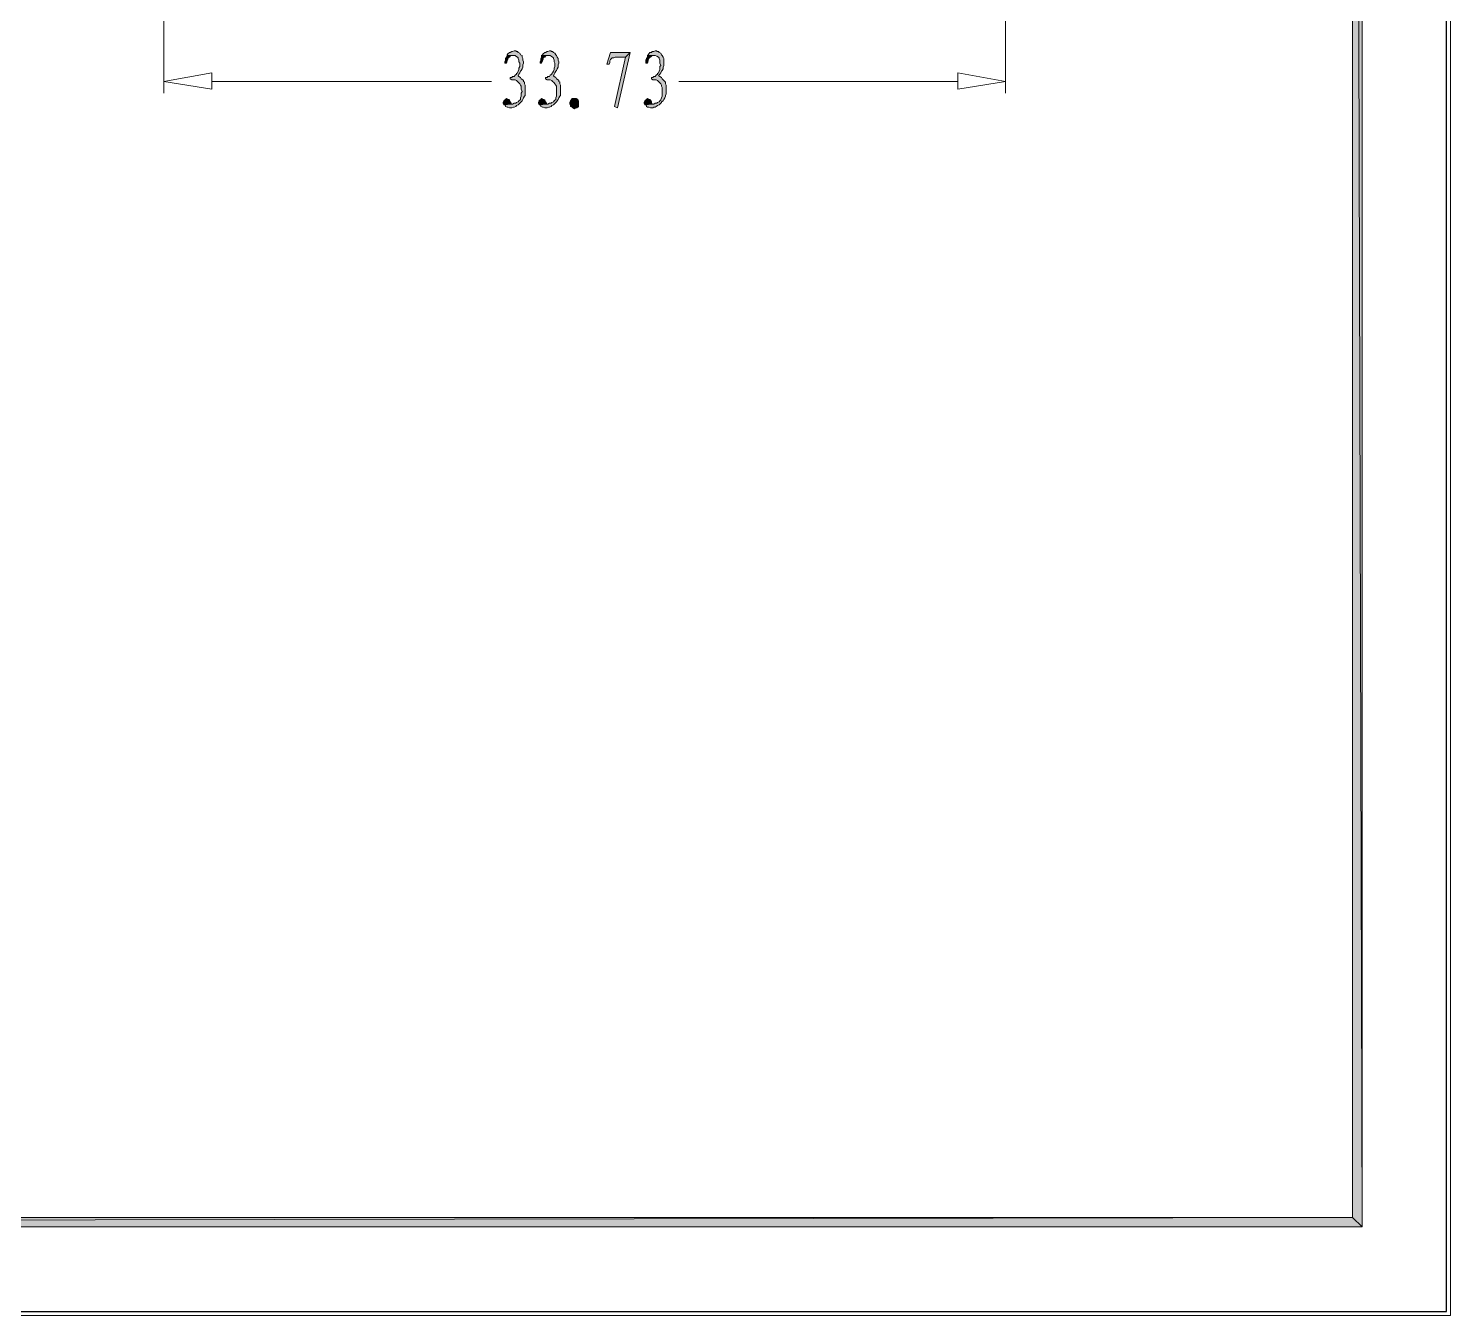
# Model space of a CAD drawing. Header units: inches. Extents: x 7 to 289, y 10 to 206.
# Drawn here: x 212.1 to 288.9, y 10.2 to 79.7 of the extents above; entities that cross this region are included whole.
import ezdxf

# ---------------------------------------------------------------- set-up
doc = ezdxf.new("R2010")
doc.units = ezdxf.units.IN
doc.header["$MEASUREMENT"] = 0
doc.layers.add('图层 1', color=7, linetype='Continuous')

# ---------------------------------------------------------------- blocks, each defined once
blk = doc.blocks.new('block 2')
at = {"layer": '图层 1', "color": 7, "lineweight": 25, "true_color": 0xffffff}
blk.add_lwpolyline([(7.062, 10.406), (288.706, 10.406), (288.706, 206.113), (7.062, 206.113), (7.062, 10.406)], dxfattribs=at)
at = {"layer": '图层 1', "lineweight": 0}
blk.add_lwpolyline([(6.893, 203.7), (288.917, 203.7), (288.917, 10.194), (6.893, 10.194), (6.893, 203.7)], dxfattribs=at)

msp = doc.modelspace()

# ---------------------------------------------------------------- hatches: boundary and pattern name
at = {"layer": '图层 1', "true_color": 0xffffff}
for points in [[(284.134, 201.541), (283.626, 201.033), (284.134, 14.978)], [(283.626, 201.033), (284.134, 14.978), (283.626, 15.486)], [(284.134, 14.978), (283.626, 15.486), (11.888, 14.978)], [(283.626, 15.486), (11.888, 14.978), (11.888, 15.486)]]:
    msp.add_hatch(color=7, dxfattribs=at).paths.add_polyline_path(points)
at = {"layer": '图层 1', "true_color": 0xdda500}
for points in [[(238.329, 78.52), (238.244, 78.478), (238.202, 78.478), (238.117, 78.436), (238.075, 78.436), (237.99, 78.351), (237.948, 78.308), (237.948, 78.266), (238.287, 78.266), (238.371, 78.266), (238.414, 78.224), (238.498, 78.182), (238.54, 78.139), (238.54, 78.097), (238.583, 78.012), (238.583, 77.928), (238.625, 77.843), (238.625, 77.716), (238.625, 77.673), (238.583, 77.589), (238.583, 77.504), (238.54, 77.42), (238.498, 77.335), (238.456, 77.292), (238.456, 77.25), (238.371, 77.208), (238.329, 77.123), (238.244, 77.123), (238.202, 77.081), (238.117, 77.081), (238.117, 76.996), (238.202, 76.954), (238.287, 76.954), (238.371, 76.954), (238.456, 76.911), (238.498, 76.869), (238.54, 76.827), (238.583, 76.785), (238.625, 76.742), (238.668, 76.658), (238.71, 76.615), (238.71, 76.53), (238.71, 76.446), (238.752, 76.319), (238.71, 76.234), (238.71, 76.15), (238.71, 76.065), (238.668, 75.98), (238.668, 75.895), (238.625, 75.853), (238.583, 75.811), (238.54, 75.769), (238.456, 75.726), (238.414, 75.684), (238.329, 75.684), (238.244, 75.642), (238.159, 75.642), (237.778, 75.599), (237.863, 75.557), (237.863, 75.514), (237.948, 75.472), (237.99, 75.472), (238.075, 75.43), (238.159, 75.43), (238.202, 75.43), (238.287, 75.472), (238.329, 75.472), (238.414, 75.514), (238.456, 75.557), (238.54, 75.599), (238.583, 75.642), (238.668, 75.726), (238.71, 75.769), (238.752, 75.811), (238.795, 75.895), (238.837, 75.98), (238.879, 76.065), (238.922, 76.107), (238.922, 76.192), (238.922, 76.276), (238.922, 76.361), (238.922, 76.488), (238.922, 76.573), (238.922, 76.658), (238.879, 76.742), (238.879, 76.827), (238.837, 76.869), (238.837, 76.911), (238.795, 76.954), (238.71, 76.996), (238.668, 77.081), (238.583, 77.123), (238.54, 77.166), (238.583, 77.25), (238.625, 77.335), (238.668, 77.42), (238.71, 77.462), (238.752, 77.547), (238.795, 77.631), (238.795, 77.716), (238.795, 77.758), (238.837, 77.843), (238.837, 77.928), (238.795, 78.012), (238.795, 78.097), (238.752, 78.182), (238.752, 78.266), (238.668, 78.308), (238.625, 78.393), (238.54, 78.436), (238.498, 78.478), (238.456, 78.478), (238.414, 78.52)], [(240.234, 78.52), (240.149, 78.478), (240.107, 78.478), (240.022, 78.436), (239.98, 78.436), (239.895, 78.351), (239.853, 78.308), (239.811, 78.266), (240.192, 78.266), (240.276, 78.266), (240.318, 78.224), (240.403, 78.182), (240.446, 78.139), (240.446, 78.097), (240.488, 78.012), (240.488, 77.928), (240.53, 77.843), (240.53, 77.716), (240.53, 77.673), (240.488, 77.589), (240.488, 77.504), (240.446, 77.42), (240.403, 77.335), (240.361, 77.292), (240.361, 77.25), (240.276, 77.208), (240.234, 77.123), (240.149, 77.123), (240.107, 77.081), (240.022, 77.081), (240.022, 76.996), (240.107, 76.954), (240.192, 76.954), (240.276, 76.954), (240.361, 76.911), (240.403, 76.869), (240.446, 76.827), (240.488, 76.785), (240.53, 76.742), (240.572, 76.658), (240.615, 76.615), (240.615, 76.53), (240.615, 76.446), (240.615, 76.319), (240.615, 76.234), (240.615, 76.15), (240.615, 76.065), (240.572, 75.98), (240.572, 75.895), (240.53, 75.853), (240.488, 75.811), (240.446, 75.769), (240.361, 75.726), (240.318, 75.684), (240.234, 75.684), (240.149, 75.642), (240.065, 75.642), (239.684, 75.599), (239.768, 75.557), (239.768, 75.514), (239.853, 75.472), (239.895, 75.472), (239.98, 75.43), (240.065, 75.43), (240.107, 75.43), (240.192, 75.472), (240.234, 75.472), (240.318, 75.514), (240.361, 75.557), (240.446, 75.599), (240.488, 75.642), (240.572, 75.726), (240.615, 75.769), (240.657, 75.811), (240.7, 75.895), (240.742, 75.98), (240.784, 76.065), (240.827, 76.107), (240.827, 76.192), (240.827, 76.276), (240.827, 76.361), (240.827, 76.488), (240.827, 76.573), (240.827, 76.658), (240.784, 76.742), (240.784, 76.827), (240.742, 76.869), (240.742, 76.911), (240.7, 76.954), (240.615, 76.996), (240.572, 77.081), (240.488, 77.123), (240.446, 77.166), (240.488, 77.25), (240.53, 77.335), (240.572, 77.42), (240.615, 77.462), (240.657, 77.547), (240.7, 77.631), (240.7, 77.716), (240.7, 77.758), (240.742, 77.843), (240.742, 77.928), (240.7, 78.012), (240.7, 78.097), (240.657, 78.182), (240.615, 78.266), (240.572, 78.308), (240.53, 78.393), (240.446, 78.436), (240.403, 78.478), (240.318, 78.478), (240.318, 78.52)], [(244.594, 78.436), (243.536, 78.436), (243.324, 77.801), (243.451, 77.801), (243.493, 77.885), (243.493, 77.97), (243.536, 78.054), (243.578, 78.097), (243.621, 78.139), (243.705, 78.139), (243.79, 78.182), (244.34, 78.182)], [(244.594, 78.436), (244.34, 78.182), (243.747, 75.514), (243.917, 75.43)], [(245.949, 78.52), (245.864, 78.478), (245.78, 78.478), (245.737, 78.436), (245.653, 78.436), (245.61, 78.351), (245.568, 78.308), (245.526, 78.266), (245.906, 78.266), (245.949, 78.266), (246.034, 78.224), (246.118, 78.182), (246.161, 78.139), (246.161, 78.097), (246.203, 78.012), (246.203, 77.928), (246.203, 77.843), (246.245, 77.716), (246.203, 77.673), (246.203, 77.589), (246.203, 77.504), (246.161, 77.42), (246.118, 77.335), (246.076, 77.292), (246.076, 77.25), (245.991, 77.208), (245.949, 77.123), (245.864, 77.123), (245.822, 77.081), (245.737, 77.081), (245.737, 76.996), (245.822, 76.954), (245.906, 76.954), (245.991, 76.954), (246.076, 76.911), (246.118, 76.869), (246.161, 76.827), (246.203, 76.785), (246.245, 76.742), (246.287, 76.658), (246.287, 76.615), (246.33, 76.53), (246.33, 76.446), (246.33, 76.319), (246.33, 76.234), (246.33, 76.15), (246.33, 76.065), (246.287, 75.98), (246.245, 75.895), (246.245, 75.853), (246.203, 75.811), (246.161, 75.769), (246.076, 75.726), (246.034, 75.684), (245.949, 75.684), (245.864, 75.642), (245.78, 75.642), (245.399, 75.599), (245.483, 75.557), (245.483, 75.514), (245.526, 75.472), (245.61, 75.472), (245.695, 75.43), (245.78, 75.43), (245.822, 75.43), (245.864, 75.472), (245.949, 75.472), (245.991, 75.514), (246.076, 75.557), (246.161, 75.599), (246.203, 75.642), (246.287, 75.726), (246.287, 75.769), (246.372, 75.811), (246.415, 75.895), (246.457, 75.98), (246.499, 76.065), (246.499, 76.107), (246.542, 76.192), (246.542, 76.276), (246.542, 76.361), (246.542, 76.488), (246.542, 76.573), (246.542, 76.658), (246.499, 76.742), (246.499, 76.827), (246.457, 76.869), (246.415, 76.911), (246.372, 76.954), (246.33, 76.996), (246.287, 77.081), (246.203, 77.123), (246.118, 77.166), (246.203, 77.25), (246.245, 77.335), (246.287, 77.42), (246.33, 77.462), (246.372, 77.547), (246.372, 77.631), (246.415, 77.716), (246.415, 77.758), (246.415, 77.843), (246.415, 77.928), (246.415, 78.012), (246.415, 78.097), (246.372, 78.182), (246.33, 78.266), (246.287, 78.308), (246.245, 78.393), (246.161, 78.436), (246.118, 78.478), (246.034, 78.478), (246.034, 78.52)], [(237.948, 78.266), (237.906, 78.182), (237.863, 78.097), (237.863, 78.012), (237.821, 77.928), (237.821, 77.843), (237.906, 77.843), (237.948, 77.97), (237.99, 78.054), (237.99, 78.097), (238.033, 78.182), (238.075, 78.182), (238.117, 78.224), (238.202, 78.266), (238.287, 78.266)], [(239.811, 78.266), (239.811, 78.182), (239.768, 78.097), (239.768, 78.012), (239.726, 77.928), (239.726, 77.843), (239.811, 77.843), (239.853, 77.97), (239.895, 78.054), (239.895, 78.097), (239.937, 78.182), (239.98, 78.182), (240.022, 78.224), (240.107, 78.266), (240.192, 78.266)], [(245.526, 78.266), (245.526, 78.182), (245.483, 78.097), (245.441, 78.012), (245.441, 77.928), (245.441, 77.843), (245.526, 77.843), (245.568, 77.97), (245.568, 78.054), (245.61, 78.097), (245.653, 78.182), (245.695, 78.182), (245.737, 78.224), (245.822, 78.266), (245.906, 78.266)], [(237.906, 75.938), (237.863, 75.895), (237.778, 75.853), (237.778, 75.811), (237.736, 75.726), (237.736, 75.684), (237.778, 75.599), (238.159, 75.642), (238.159, 75.684), (238.117, 75.769), (238.075, 75.853), (238.033, 75.895), (237.99, 75.895)], [(239.811, 75.938), (239.768, 75.895), (239.684, 75.853), (239.684, 75.811), (239.641, 75.726), (239.641, 75.684), (239.684, 75.599), (240.065, 75.642), (240.065, 75.684), (240.022, 75.769), (239.98, 75.853), (239.937, 75.895), (239.895, 75.895)], [(241.715, 75.43), (241.631, 75.43), (241.589, 75.388), (241.504, 75.43), (241.462, 75.472), (241.377, 75.514), (241.377, 75.557), (241.334, 75.642), (241.334, 75.726), (241.377, 75.811), (241.419, 75.895), (241.462, 75.938), (241.504, 75.938), (241.546, 75.938), (241.631, 75.938), (241.673, 75.938), (241.758, 75.895), (241.8, 75.811), (241.8, 75.726), (241.8, 75.684), (241.8, 75.599), (241.8, 75.514), (241.758, 75.472)], [(245.526, 75.938), (245.483, 75.895), (245.399, 75.853), (245.399, 75.811), (245.356, 75.726), (245.356, 75.684), (245.399, 75.599), (245.78, 75.642), (245.737, 75.684), (245.737, 75.769), (245.695, 75.853), (245.653, 75.895), (245.61, 75.895)]]:
    msp.add_hatch(color=42, dxfattribs=at).paths.add_polyline_path(points)

# ---------------------------------------------------------------- linework, layer by layer
at = {"layer": '图层 1', "lineweight": 0}
for points in [[(284.134, 201.541), (283.626, 201.033), (284.134, 14.978), (284.134, 201.541)], [(283.626, 201.033), (284.134, 14.978), (283.626, 15.486), (283.626, 201.033)], [(238.329, 78.52), (238.244, 78.478), (238.202, 78.478), (238.117, 78.436), (238.075, 78.436), (237.99, 78.351), (237.948, 78.308), (237.948, 78.266), (238.287, 78.266), (238.371, 78.266), (238.414, 78.224), (238.498, 78.182), (238.54, 78.139), (238.54, 78.097), (238.583, 78.012), (238.583, 77.928), (238.625, 77.843), (238.625, 77.716), (238.625, 77.673), (238.583, 77.589), (238.583, 77.504), (238.54, 77.42), (238.498, 77.335), (238.456, 77.292), (238.456, 77.25), (238.371, 77.208), (238.329, 77.123), (238.244, 77.123), (238.202, 77.081), (238.117, 77.081), (238.117, 76.996), (238.202, 76.954), (238.287, 76.954), (238.371, 76.954), (238.456, 76.911), (238.498, 76.869), (238.54, 76.827), (238.583, 76.785), (238.625, 76.742), (238.668, 76.658), (238.71, 76.615), (238.71, 76.53), (238.71, 76.446), (238.752, 76.319), (238.71, 76.234), (238.71, 76.15), (238.71, 76.065), (238.668, 75.98), (238.668, 75.895), (238.625, 75.853), (238.583, 75.811), (238.54, 75.769), (238.456, 75.726), (238.414, 75.684), (238.329, 75.684), (238.244, 75.642), (238.159, 75.642), (237.778, 75.599), (237.863, 75.557), (237.863, 75.514), (237.948, 75.472), (237.99, 75.472), (238.075, 75.43), (238.159, 75.43), (238.202, 75.43), (238.287, 75.472), (238.329, 75.472), (238.414, 75.514), (238.456, 75.557), (238.54, 75.599), (238.583, 75.642), (238.668, 75.726), (238.71, 75.769), (238.752, 75.811), (238.795, 75.895), (238.837, 75.98), (238.879, 76.065), (238.922, 76.107), (238.922, 76.192), (238.922, 76.276), (238.922, 76.361), (238.922, 76.488), (238.922, 76.573), (238.922, 76.658), (238.879, 76.742), (238.879, 76.827), (238.837, 76.869), (238.837, 76.911), (238.795, 76.954), (238.71, 76.996), (238.668, 77.081), (238.583, 77.123), (238.54, 77.166), (238.583, 77.25), (238.625, 77.335), (238.668, 77.42), (238.71, 77.462), (238.752, 77.547), (238.795, 77.631), (238.795, 77.716), (238.795, 77.758), (238.837, 77.843), (238.837, 77.928), (238.795, 78.012), (238.795, 78.097), (238.752, 78.182), (238.752, 78.266), (238.668, 78.308), (238.625, 78.393), (238.54, 78.436), (238.498, 78.478), (238.456, 78.478), (238.414, 78.52), (238.329, 78.52)], [(240.234, 78.52), (240.149, 78.478), (240.107, 78.478), (240.022, 78.436), (239.98, 78.436), (239.895, 78.351), (239.853, 78.308), (239.811, 78.266), (240.192, 78.266), (240.276, 78.266), (240.318, 78.224), (240.403, 78.182), (240.446, 78.139), (240.446, 78.097), (240.488, 78.012), (240.488, 77.928), (240.53, 77.843), (240.53, 77.716), (240.53, 77.673), (240.488, 77.589), (240.488, 77.504), (240.446, 77.42), (240.403, 77.335), (240.361, 77.292), (240.361, 77.25), (240.276, 77.208), (240.234, 77.123), (240.149, 77.123), (240.107, 77.081), (240.022, 77.081), (240.022, 76.996), (240.107, 76.954), (240.192, 76.954), (240.276, 76.954), (240.361, 76.911), (240.403, 76.869), (240.446, 76.827), (240.488, 76.785), (240.53, 76.742), (240.572, 76.658), (240.615, 76.615), (240.615, 76.53), (240.615, 76.446), (240.615, 76.319), (240.615, 76.234), (240.615, 76.15), (240.615, 76.065), (240.572, 75.98), (240.572, 75.895), (240.53, 75.853), (240.488, 75.811), (240.446, 75.769), (240.361, 75.726), (240.318, 75.684), (240.234, 75.684), (240.149, 75.642), (240.065, 75.642), (239.684, 75.599), (239.768, 75.557), (239.768, 75.514), (239.853, 75.472), (239.895, 75.472), (239.98, 75.43), (240.065, 75.43), (240.107, 75.43), (240.192, 75.472), (240.234, 75.472), (240.318, 75.514), (240.361, 75.557), (240.446, 75.599), (240.488, 75.642), (240.572, 75.726), (240.615, 75.769), (240.657, 75.811), (240.7, 75.895), (240.742, 75.98), (240.784, 76.065), (240.827, 76.107), (240.827, 76.192), (240.827, 76.276), (240.827, 76.361), (240.827, 76.488), (240.827, 76.573), (240.827, 76.658), (240.784, 76.742), (240.784, 76.827), (240.742, 76.869), (240.742, 76.911), (240.7, 76.954), (240.615, 76.996), (240.572, 77.081), (240.488, 77.123), (240.446, 77.166), (240.488, 77.25), (240.53, 77.335), (240.572, 77.42), (240.615, 77.462), (240.657, 77.547), (240.7, 77.631), (240.7, 77.716), (240.7, 77.758), (240.742, 77.843), (240.742, 77.928), (240.7, 78.012), (240.7, 78.097), (240.657, 78.182), (240.615, 78.266), (240.572, 78.308), (240.53, 78.393), (240.446, 78.436), (240.403, 78.478), (240.318, 78.478), (240.318, 78.52), (240.234, 78.52)], [(244.594, 78.436), (243.536, 78.436), (243.324, 77.801), (243.451, 77.801), (243.493, 77.885), (243.493, 77.97), (243.536, 78.054), (243.578, 78.097), (243.621, 78.139), (243.705, 78.139), (243.79, 78.182), (244.34, 78.182), (244.594, 78.436)], [(244.594, 78.436), (244.34, 78.182), (243.747, 75.514), (243.917, 75.43), (244.594, 78.436)], [(245.949, 78.52), (245.864, 78.478), (245.78, 78.478), (245.737, 78.436), (245.653, 78.436), (245.61, 78.351), (245.568, 78.308), (245.526, 78.266), (245.906, 78.266), (245.949, 78.266), (246.034, 78.224), (246.118, 78.182), (246.161, 78.139), (246.161, 78.097), (246.203, 78.012), (246.203, 77.928), (246.203, 77.843), (246.245, 77.716), (246.203, 77.673), (246.203, 77.589), (246.203, 77.504), (246.161, 77.42), (246.118, 77.335), (246.076, 77.292), (246.076, 77.25), (245.991, 77.208), (245.949, 77.123), (245.864, 77.123), (245.822, 77.081), (245.737, 77.081), (245.737, 76.996), (245.822, 76.954), (245.906, 76.954), (245.991, 76.954), (246.076, 76.911), (246.118, 76.869), (246.161, 76.827), (246.203, 76.785), (246.245, 76.742), (246.287, 76.658), (246.287, 76.615), (246.33, 76.53), (246.33, 76.446), (246.33, 76.319), (246.33, 76.234), (246.33, 76.15), (246.33, 76.065), (246.287, 75.98), (246.245, 75.895), (246.245, 75.853), (246.203, 75.811), (246.161, 75.769), (246.076, 75.726), (246.034, 75.684), (245.949, 75.684), (245.864, 75.642), (245.78, 75.642), (245.399, 75.599), (245.483, 75.557), (245.483, 75.514), (245.526, 75.472), (245.61, 75.472), (245.695, 75.43), (245.78, 75.43), (245.822, 75.43), (245.864, 75.472), (245.949, 75.472), (245.991, 75.514), (246.076, 75.557), (246.161, 75.599), (246.203, 75.642), (246.287, 75.726), (246.287, 75.769), (246.372, 75.811), (246.415, 75.895), (246.457, 75.98), (246.499, 76.065), (246.499, 76.107), (246.542, 76.192), (246.542, 76.276), (246.542, 76.361), (246.542, 76.488), (246.542, 76.573), (246.542, 76.658), (246.499, 76.742), (246.499, 76.827), (246.457, 76.869), (246.415, 76.911), (246.372, 76.954), (246.33, 76.996), (246.287, 77.081), (246.203, 77.123), (246.118, 77.166), (246.203, 77.25), (246.245, 77.335), (246.287, 77.42), (246.33, 77.462), (246.372, 77.547), (246.372, 77.631), (246.415, 77.716), (246.415, 77.758), (246.415, 77.843), (246.415, 77.928), (246.415, 78.012), (246.415, 78.097), (246.372, 78.182), (246.33, 78.266), (246.287, 78.308), (246.245, 78.393), (246.161, 78.436), (246.118, 78.478), (246.034, 78.478), (246.034, 78.52), (245.949, 78.52)], [(237.948, 78.266), (237.906, 78.182), (237.863, 78.097), (237.863, 78.012), (237.821, 77.928), (237.821, 77.843), (237.906, 77.843), (237.948, 77.97), (237.99, 78.054), (237.99, 78.097), (238.033, 78.182), (238.075, 78.182), (238.117, 78.224), (238.202, 78.266), (238.287, 78.266), (237.948, 78.266)], [(239.811, 78.266), (239.811, 78.182), (239.768, 78.097), (239.768, 78.012), (239.726, 77.928), (239.726, 77.843), (239.811, 77.843), (239.853, 77.97), (239.895, 78.054), (239.895, 78.097), (239.937, 78.182), (239.98, 78.182), (240.022, 78.224), (240.107, 78.266), (240.192, 78.266), (239.811, 78.266)], [(245.526, 78.266), (245.526, 78.182), (245.483, 78.097), (245.441, 78.012), (245.441, 77.928), (245.441, 77.843), (245.526, 77.843), (245.568, 77.97), (245.568, 78.054), (245.61, 78.097), (245.653, 78.182), (245.695, 78.182), (245.737, 78.224), (245.822, 78.266), (245.906, 78.266), (245.526, 78.266)], [(237.906, 75.938), (237.863, 75.895), (237.778, 75.853), (237.778, 75.811), (237.736, 75.726), (237.736, 75.684), (237.778, 75.599), (238.159, 75.642), (238.159, 75.684), (238.117, 75.769), (238.075, 75.853), (238.033, 75.895), (237.99, 75.895), (237.906, 75.938)], [(239.811, 75.938), (239.768, 75.895), (239.684, 75.853), (239.684, 75.811), (239.641, 75.726), (239.641, 75.684), (239.684, 75.599), (240.065, 75.642), (240.065, 75.684), (240.022, 75.769), (239.98, 75.853), (239.937, 75.895), (239.895, 75.895), (239.811, 75.938)], [(241.715, 75.43), (241.631, 75.43), (241.589, 75.388), (241.504, 75.43), (241.462, 75.472), (241.377, 75.514), (241.377, 75.557), (241.334, 75.642), (241.334, 75.726), (241.377, 75.811), (241.419, 75.895), (241.462, 75.938), (241.504, 75.938), (241.546, 75.938), (241.631, 75.938), (241.673, 75.938), (241.758, 75.895), (241.8, 75.811), (241.8, 75.726), (241.8, 75.684), (241.8, 75.599), (241.8, 75.514), (241.758, 75.472), (241.715, 75.43)], [(245.526, 75.938), (245.483, 75.895), (245.399, 75.853), (245.399, 75.811), (245.356, 75.726), (245.356, 75.684), (245.399, 75.599), (245.78, 75.642), (245.737, 75.684), (245.737, 75.769), (245.695, 75.853), (245.653, 75.895), (245.61, 75.895), (245.526, 75.938)], [(284.134, 14.978), (283.626, 15.486), (11.888, 14.978), (284.134, 14.978)], [(283.626, 15.486), (11.888, 14.978), (11.888, 15.486), (283.626, 15.486)]]:
    msp.add_lwpolyline(points, dxfattribs=at)
at = {"layer": '图层 1', "color": 131, "lineweight": 5, "true_color": 0x7fffff}
for points in [[(219.406, 85.675), (219.406, 76.234)], [(264.872, 85.675), (264.872, 76.234)]]:
    msp.add_lwpolyline(points, dxfattribs=at)
at = {"layer": '图层 1', "color": 42, "lineweight": 5, "true_color": 0xdda500}
for points in [[(238.329, 78.52), (238.244, 78.478), (238.202, 78.478), (238.117, 78.436), (238.075, 78.436), (237.99, 78.351), (237.948, 78.308), (237.948, 78.266), (238.287, 78.266), (238.371, 78.266), (238.414, 78.224), (238.498, 78.182), (238.54, 78.139), (238.54, 78.097), (238.583, 78.012), (238.583, 77.928), (238.625, 77.843), (238.625, 77.716), (238.625, 77.673), (238.583, 77.589), (238.583, 77.504), (238.54, 77.42), (238.498, 77.335), (238.456, 77.292), (238.456, 77.25), (238.371, 77.208), (238.329, 77.123), (238.244, 77.123), (238.202, 77.081), (238.117, 77.081), (238.117, 76.996), (238.202, 76.954), (238.287, 76.954), (238.371, 76.954), (238.456, 76.911), (238.498, 76.869), (238.54, 76.827), (238.583, 76.785), (238.625, 76.742), (238.668, 76.658), (238.71, 76.615), (238.71, 76.53), (238.71, 76.446), (238.752, 76.319), (238.71, 76.234), (238.71, 76.15), (238.71, 76.065), (238.668, 75.98), (238.668, 75.895), (238.625, 75.853), (238.583, 75.811), (238.54, 75.769), (238.456, 75.726), (238.414, 75.684), (238.329, 75.684), (238.244, 75.642), (238.159, 75.642), (237.778, 75.599), (237.863, 75.557), (237.863, 75.514), (237.948, 75.472), (237.99, 75.472), (238.075, 75.43), (238.159, 75.43), (238.202, 75.43), (238.287, 75.472), (238.329, 75.472), (238.414, 75.514), (238.456, 75.557), (238.54, 75.599), (238.583, 75.642), (238.668, 75.726), (238.71, 75.769), (238.752, 75.811), (238.795, 75.895), (238.837, 75.98), (238.879, 76.065), (238.922, 76.107), (238.922, 76.192), (238.922, 76.276), (238.922, 76.361), (238.922, 76.488), (238.922, 76.573), (238.922, 76.658), (238.879, 76.742), (238.879, 76.827), (238.837, 76.869), (238.837, 76.911), (238.795, 76.954), (238.71, 76.996), (238.668, 77.081), (238.583, 77.123), (238.54, 77.166), (238.583, 77.25), (238.625, 77.335), (238.668, 77.42), (238.71, 77.462), (238.752, 77.547), (238.795, 77.631), (238.795, 77.716), (238.795, 77.758), (238.837, 77.843), (238.837, 77.928), (238.795, 78.012), (238.795, 78.097), (238.752, 78.182), (238.752, 78.266), (238.668, 78.308), (238.625, 78.393), (238.54, 78.436), (238.498, 78.478), (238.456, 78.478), (238.414, 78.52), (238.329, 78.52)], [(240.234, 78.52), (240.149, 78.478), (240.107, 78.478), (240.022, 78.436), (239.98, 78.436), (239.895, 78.351), (239.853, 78.308), (239.811, 78.266), (240.192, 78.266), (240.276, 78.266), (240.318, 78.224), (240.403, 78.182), (240.446, 78.139), (240.446, 78.097), (240.488, 78.012), (240.488, 77.928), (240.53, 77.843), (240.53, 77.716), (240.53, 77.673), (240.488, 77.589), (240.488, 77.504), (240.446, 77.42), (240.403, 77.335), (240.361, 77.292), (240.361, 77.25), (240.276, 77.208), (240.234, 77.123), (240.149, 77.123), (240.107, 77.081), (240.022, 77.081), (240.022, 76.996), (240.107, 76.954), (240.192, 76.954), (240.276, 76.954), (240.361, 76.911), (240.403, 76.869), (240.446, 76.827), (240.488, 76.785), (240.53, 76.742), (240.572, 76.658), (240.615, 76.615), (240.615, 76.53), (240.615, 76.446), (240.615, 76.319), (240.615, 76.234), (240.615, 76.15), (240.615, 76.065), (240.572, 75.98), (240.572, 75.895), (240.53, 75.853), (240.488, 75.811), (240.446, 75.769), (240.361, 75.726), (240.318, 75.684), (240.234, 75.684), (240.149, 75.642), (240.065, 75.642), (239.684, 75.599), (239.768, 75.557), (239.768, 75.514), (239.853, 75.472), (239.895, 75.472), (239.98, 75.43), (240.065, 75.43), (240.107, 75.43), (240.192, 75.472), (240.234, 75.472), (240.318, 75.514), (240.361, 75.557), (240.446, 75.599), (240.488, 75.642), (240.572, 75.726), (240.615, 75.769), (240.657, 75.811), (240.7, 75.895), (240.742, 75.98), (240.784, 76.065), (240.827, 76.107), (240.827, 76.192), (240.827, 76.276), (240.827, 76.361), (240.827, 76.488), (240.827, 76.573), (240.827, 76.658), (240.784, 76.742), (240.784, 76.827), (240.742, 76.869), (240.742, 76.911), (240.7, 76.954), (240.615, 76.996), (240.572, 77.081), (240.488, 77.123), (240.446, 77.166), (240.488, 77.25), (240.53, 77.335), (240.572, 77.42), (240.615, 77.462), (240.657, 77.547), (240.7, 77.631), (240.7, 77.716), (240.7, 77.758), (240.742, 77.843), (240.742, 77.928), (240.7, 78.012), (240.7, 78.097), (240.657, 78.182), (240.615, 78.266), (240.572, 78.308), (240.53, 78.393), (240.446, 78.436), (240.403, 78.478), (240.318, 78.478), (240.318, 78.52), (240.234, 78.52)], [(244.594, 78.436), (243.536, 78.436), (243.324, 77.801), (243.451, 77.801), (243.493, 77.885), (243.493, 77.97), (243.536, 78.054), (243.578, 78.097), (243.621, 78.139), (243.705, 78.139), (243.79, 78.182), (244.34, 78.182), (244.594, 78.436)], [(244.594, 78.436), (244.34, 78.182), (243.747, 75.514), (243.917, 75.43), (244.594, 78.436)], [(245.949, 78.52), (245.864, 78.478), (245.78, 78.478), (245.737, 78.436), (245.653, 78.436), (245.61, 78.351), (245.568, 78.308), (245.526, 78.266), (245.906, 78.266), (245.949, 78.266), (246.034, 78.224), (246.118, 78.182), (246.161, 78.139), (246.161, 78.097), (246.203, 78.012), (246.203, 77.928), (246.203, 77.843), (246.245, 77.716), (246.203, 77.673), (246.203, 77.589), (246.203, 77.504), (246.161, 77.42), (246.118, 77.335), (246.076, 77.292), (246.076, 77.25), (245.991, 77.208), (245.949, 77.123), (245.864, 77.123), (245.822, 77.081), (245.737, 77.081), (245.737, 76.996), (245.822, 76.954), (245.906, 76.954), (245.991, 76.954), (246.076, 76.911), (246.118, 76.869), (246.161, 76.827), (246.203, 76.785), (246.245, 76.742), (246.287, 76.658), (246.287, 76.615), (246.33, 76.53), (246.33, 76.446), (246.33, 76.319), (246.33, 76.234), (246.33, 76.15), (246.33, 76.065), (246.287, 75.98), (246.245, 75.895), (246.245, 75.853), (246.203, 75.811), (246.161, 75.769), (246.076, 75.726), (246.034, 75.684), (245.949, 75.684), (245.864, 75.642), (245.78, 75.642), (245.399, 75.599), (245.483, 75.557), (245.483, 75.514), (245.526, 75.472), (245.61, 75.472), (245.695, 75.43), (245.78, 75.43), (245.822, 75.43), (245.864, 75.472), (245.949, 75.472), (245.991, 75.514), (246.076, 75.557), (246.161, 75.599), (246.203, 75.642), (246.287, 75.726), (246.287, 75.769), (246.372, 75.811), (246.415, 75.895), (246.457, 75.98), (246.499, 76.065), (246.499, 76.107), (246.542, 76.192), (246.542, 76.276), (246.542, 76.361), (246.542, 76.488), (246.542, 76.573), (246.542, 76.658), (246.499, 76.742), (246.499, 76.827), (246.457, 76.869), (246.415, 76.911), (246.372, 76.954), (246.33, 76.996), (246.287, 77.081), (246.203, 77.123), (246.118, 77.166), (246.203, 77.25), (246.245, 77.335), (246.287, 77.42), (246.33, 77.462), (246.372, 77.547), (246.372, 77.631), (246.415, 77.716), (246.415, 77.758), (246.415, 77.843), (246.415, 77.928), (246.415, 78.012), (246.415, 78.097), (246.372, 78.182), (246.33, 78.266), (246.287, 78.308), (246.245, 78.393), (246.161, 78.436), (246.118, 78.478), (246.034, 78.478), (246.034, 78.52), (245.949, 78.52)], [(237.948, 78.266), (237.906, 78.182), (237.863, 78.097), (237.863, 78.012), (237.821, 77.928), (237.821, 77.843), (237.906, 77.843), (237.948, 77.97), (237.99, 78.054), (237.99, 78.097), (238.033, 78.182), (238.075, 78.182), (238.117, 78.224), (238.202, 78.266), (238.287, 78.266), (237.948, 78.266)], [(239.811, 78.266), (239.811, 78.182), (239.768, 78.097), (239.768, 78.012), (239.726, 77.928), (239.726, 77.843), (239.811, 77.843), (239.853, 77.97), (239.895, 78.054), (239.895, 78.097), (239.937, 78.182), (239.98, 78.182), (240.022, 78.224), (240.107, 78.266), (240.192, 78.266), (239.811, 78.266)], [(245.526, 78.266), (245.526, 78.182), (245.483, 78.097), (245.441, 78.012), (245.441, 77.928), (245.441, 77.843), (245.526, 77.843), (245.568, 77.97), (245.568, 78.054), (245.61, 78.097), (245.653, 78.182), (245.695, 78.182), (245.737, 78.224), (245.822, 78.266), (245.906, 78.266), (245.526, 78.266)], [(237.906, 75.938), (237.863, 75.895), (237.778, 75.853), (237.778, 75.811), (237.736, 75.726), (237.736, 75.684), (237.778, 75.599), (238.159, 75.642), (238.159, 75.684), (238.117, 75.769), (238.075, 75.853), (238.033, 75.895), (237.99, 75.895), (237.906, 75.938)], [(239.811, 75.938), (239.768, 75.895), (239.684, 75.853), (239.684, 75.811), (239.641, 75.726), (239.641, 75.684), (239.684, 75.599), (240.065, 75.642), (240.065, 75.684), (240.022, 75.769), (239.98, 75.853), (239.937, 75.895), (239.895, 75.895), (239.811, 75.938)], [(241.715, 75.43), (241.631, 75.43), (241.589, 75.388), (241.504, 75.43), (241.462, 75.472), (241.377, 75.514), (241.377, 75.557), (241.334, 75.642), (241.334, 75.726), (241.377, 75.811), (241.419, 75.895), (241.462, 75.938), (241.504, 75.938), (241.546, 75.938), (241.631, 75.938), (241.673, 75.938), (241.758, 75.895), (241.8, 75.811), (241.8, 75.726), (241.8, 75.684), (241.8, 75.599), (241.8, 75.514), (241.758, 75.472), (241.715, 75.43)], [(245.526, 75.938), (245.483, 75.895), (245.399, 75.853), (245.399, 75.811), (245.356, 75.726), (245.356, 75.684), (245.399, 75.599), (245.78, 75.642), (245.737, 75.684), (245.737, 75.769), (245.695, 75.853), (245.653, 75.895), (245.61, 75.895), (245.526, 75.938)]]:
    msp.add_lwpolyline(points, dxfattribs=at)
at = {"layer": '图层 1', "color": 3, "lineweight": 5, "true_color": 0x00ff00}
for points in [[(221.988, 76.446), (219.406, 76.869), (221.988, 77.335), (221.988, 76.446)], [(221.988, 76.869), (237.101, 76.869)], [(262.29, 76.869), (247.219, 76.869)], [(262.29, 77.335), (264.872, 76.869), (262.29, 76.446), (262.29, 77.335)]]:
    msp.add_lwpolyline(points, dxfattribs=at)

# ---------------------------------------------------------------- block references
at = {"layer": '图层 1'}
msp.add_blockref('block 2', (0, 0), dxfattribs=at)

doc.saveas('drawing.dxf')
